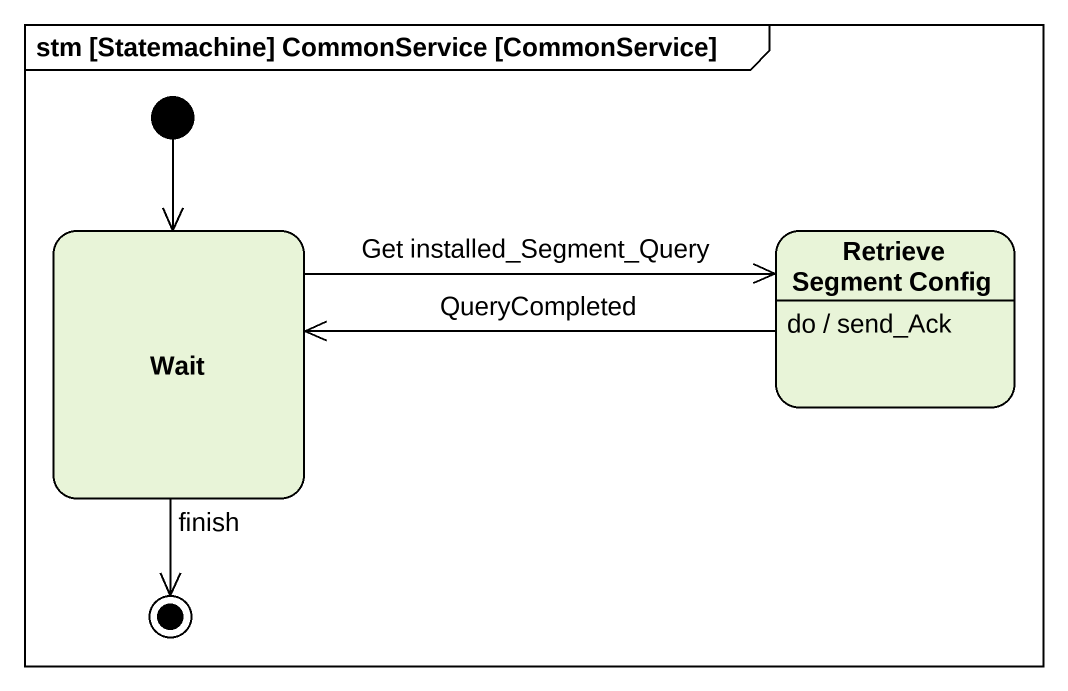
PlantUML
@startuml
mainframe stm [Statemachine] CommonService [CommonService]
hide empty description
state Wait
state "Retrieve Segment Config" as Retrieve_Segment_Config
Retrieve_Segment_Config : do / send_Ack
[*] --> Wait
Wait -right-> Retrieve_Segment_Config : Get installed_Segment_Query
Retrieve_Segment_Config -left-> Wait : QueryCompleted
Wait --> [*] : finish
@enduml
